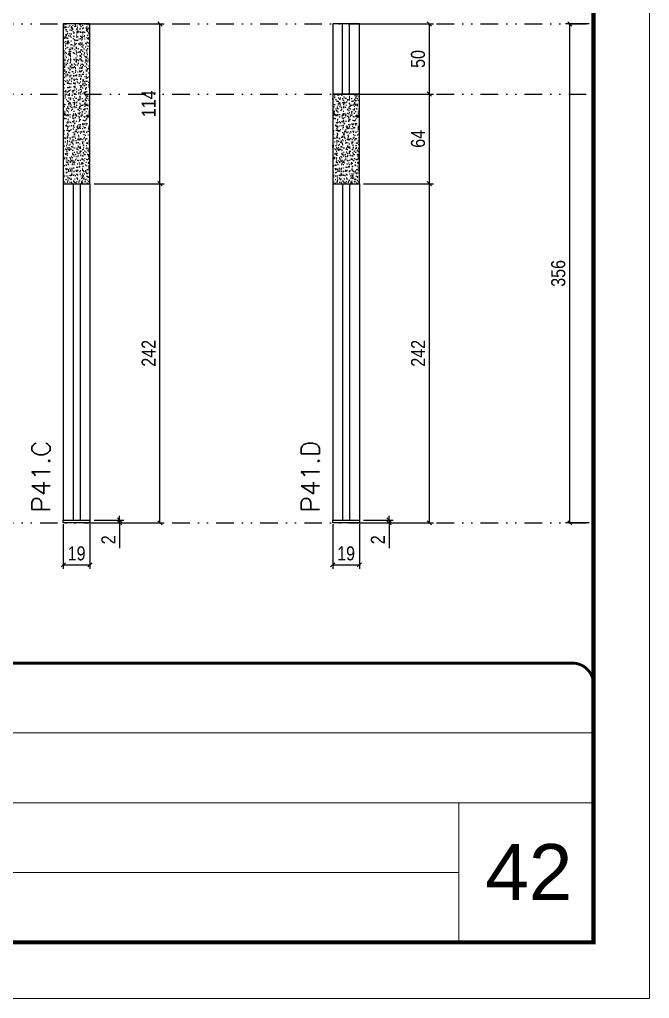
# Model space of a CAD drawing. Extents: x 14400 to 27878, y -21631 to 6985.
# Drawn here: x 17034 to 17483, y -5551 to -4853 of the extents above; entities that cross this region are included whole.
import ezdxf

# ---------------------------------------------------------------- set-up
doc = ezdxf.new("R2010")
doc.units = 0
for name, pattern in [('CONTINUO', [0]), ('DASHED', [0.75, 0.5, -0.25]), ('DIVIDE2', [0.625, 0.25, -0.125, 0, -0.125, 0, -0.125])]:
    doc.linetypes.add(name, pattern=pattern)
for name, color, linetype, lineweight in [('CARIMBO', 255, 'Continuous', 9), ('Folhas', 255, 'Continuous', 9), ('SARRAFO DE PRESSAO', 251, 'DASHED', 9), ('Texto Seção', 7, 'Continuous', 15)]:
    doc.layers.add(name, color=color, linetype=linetype, lineweight=lineweight)
for name, color, linetype in [('COTA', 241, 'Continuous'), ('Nível', 160, 'Continuous'), ('Painéis', 200, 'Continuous'), ('SARR_2.2x7', 40, 'Continuous')]:
    doc.layers.add(name, color=color, linetype=linetype)
doc.styles.add('ARIAL', font='arial.ttf')
doc.styles.add('COTA TECNICA', font='techl___.ttf', dxfattribs={"height": 10})
doc.styles.add('COTA TECNICA-50', font='techl___.ttf', dxfattribs={"height": 10})
doc.styles.add('REGUA-120', font='ROMANS.shx', dxfattribs={"height": 15})
doc.dimstyles.new('COTA PAINEL-50', dxfattribs={"dimtxt": 10, "dimasz": 3, "dimexe": 3, "dimexo": 3, "dimgap": 3, "dimtad": 1, "dimdec": 1, "dimzin": 12, "dimdsep": 46, "dimtxsty": 'COTA TECNICA-50', "dimblk1": 'OBLIQUE', "dimblk2": 'OBLIQUE', "dimsah": 1, "dimcen": 0.9, "dimclrd": 4, "dimclre": 4, "dimclrt": 240, "dimadec": 1, "dimazin": 3, "dimtfac": 1, "dimtdec": 1, "dimtmove": 0, "dimatfit": 3, "dimfxl": 1, "dimtolj": 1, "dimtzin": 12, "dimarcsym": 0})
doc.dimstyles.new('PAINEL', dxfattribs={"dimtxt": 10, "dimasz": 3, "dimexe": 3, "dimexo": 3, "dimgap": 3, "dimtad": 1, "dimdec": 1, "dimzin": 12, "dimdsep": 46, "dimtxsty": 'COTA TECNICA', "dimblk1": 'OBLIQUE', "dimblk2": 'OBLIQUE', "dimsah": 1, "dimcen": 0.9, "dimclrd": 4, "dimclre": 4, "dimclrt": 240, "dimadec": 1, "dimazin": 3, "dimtfac": 1, "dimtdec": 1, "dimtmove": 0, "dimatfit": 3, "dimfxl": 1, "dimtolj": 1, "dimtzin": 12, "dimarcsym": 0})

# ---------------------------------------------------------------- blocks, each defined once
blk = doc.blocks.new('9999999999')
at = {"color": 30, "linetype": 'CONTINUO'}
for p, q in [((98564.56, 34379.64), (99583.98, 34379.64)), ((98564.56, 34329.83), (99487.98, 34329.83)), ((99583.98, 34329.83), (99487.98, 34329.83)), ((99487.98, 34329.83), (99487.98, 34230.21)), ((98564.56, 34280.02), (99487.98, 34280.02))]:
    blk.add_line(p, q, dxfattribs=at)
at = {"color": 30, "linetype": 'CONTINUO', "const_width": 2}
blk.add_lwpolyline([(99583.98, 34230.21), (99583.98, 34414.45, 0.414214), (99568.98, 34429.45), (98228.98, 34429.45, 0.414214), (98213.98, 34414.45), (98213.98, 34245.21, 0.414214), (98228.98, 34230.21), (99583.98, 34230.21)], format="xyb", dxfattribs=at)
at = {"layer": 'Folhas'}
blk.add_lwpolyline([(98138.98, 34190.21), (99623.98, 34190.21), (99623.98, 35240.21), (98138.98, 35240.21)], close=True, dxfattribs=at)
at = {"layer": 'Folhas', "color": 30, "const_width": 3}
blk.add_lwpolyline([(98213.98, 34230.21), (99583.98, 34230.21), (99583.98, 35200.21), (98213.98, 35200.21)], close=True, dxfattribs=at)
blk = doc.blocks.new('_Oblique')
at = {"color": 0, "linetype": 'ByBlock', "lineweight": -2}
blk.add_line((-0.5, -0.5), (0.5, 0.5), dxfattribs=at)
blk = doc.blocks.new('*D2124')
at = {"layer": 'COTA', "color": 4, "lineweight": -2, "transparency": 16777216}
for p, q in [((17065.01, -5212.74), (17065.01, -5244.63)), ((17084.01, -5212.74), (17084.01, -5244.63)), ((17065.01, -5241.63), (17084.01, -5241.63))]:
    blk.add_line(p, q, dxfattribs=at)
at = {"layer": 'Defpoints', "color": 0, "transparency": 16777216}
for p in [(17065.01, -5209.74), (17084.01, -5209.74), (17084.01, -5241.63)]:
    blk.add_point(p, dxfattribs=at)
at = {"layer": 'COTA', "color": 4, "lineweight": -2, "transparency": 16777216, "xscale": 3, "yscale": 3, "zscale": 3, "rotation": 180}
blk.add_blockref('_Oblique', (17065.01, -5241.63), dxfattribs=at)
at = {"layer": 'COTA', "color": 4, "lineweight": -2, "transparency": 16777216, "xscale": 3, "yscale": 3, "zscale": 3}
blk.add_blockref('_Oblique', (17084.01, -5241.63), dxfattribs=at)
at = {"layer": 'COTA', "color": 240, "transparency": 16777216, "insert": (17074.51, -5233.55), "char_height": 10, "attachment_point": 5, "style": 'COTA TECNICA'}
blk.add_mtext('\\A1;19', dxfattribs=at)
blk = doc.blocks.new('*D2125')
at = {"layer": 'COTA', "color": 4, "lineweight": -2, "transparency": 16777216}
for p, q in [((17087.01, -5209.74), (17108.2, -5209.74)), ((17105.2, -5209.74), (17105.2, -5206.74)), ((17105.2, -5209.74), (17105.2, -5211.74)), ((17087.01, -5211.74), (17108.2, -5211.74)), ((17105.2, -5211.74), (17105.2, -5229.85))]:
    blk.add_line(p, q, dxfattribs=at)
at = {"layer": 'Defpoints', "color": 0, "transparency": 16777216}
for p in [(17084.01, -5209.74), (17105.2, -5209.74), (17084.01, -5211.74)]:
    blk.add_point(p, dxfattribs=at)
at = {"layer": 'COTA', "color": 4, "lineweight": -2, "transparency": 16777216, "xscale": 3, "yscale": 3, "zscale": 3}
for p, rotation in [((17105.2, -5209.74), 270), ((17105.2, -5211.74), 90)]:
    blk.add_blockref('_Oblique', p, dxfattribs=dict(at, rotation=rotation))
at = {"layer": 'COTA', "color": 240, "transparency": 16777216, "insert": (17097.2, -5223.8), "char_height": 10, "attachment_point": 5, "rotation": 90, "style": 'COTA TECNICA-50'}
blk.add_mtext('\\A1;2', dxfattribs=at)
blk = doc.blocks.new('*D2126')
at = {"layer": 'COTA', "color": 4, "lineweight": -2, "transparency": 16777216}
for p, q in [((17087.01, -4855.74), (17137, -4855.74)), ((17134, -4969.74), (17134, -4855.74)), ((17087.01, -4969.74), (17137, -4969.74))]:
    blk.add_line(p, q, dxfattribs=at)
at = {"layer": 'Defpoints', "color": 0, "transparency": 16777216}
for p in [(17084.01, -4855.74), (17134, -4855.74), (17084.01, -4969.74)]:
    blk.add_point(p, dxfattribs=at)
at = {"layer": 'COTA', "color": 4, "lineweight": -2, "transparency": 16777216, "xscale": 3, "yscale": 3, "zscale": 3}
for p, rotation in [((17134, -4855.74), 90), ((17134, -4969.74), 270)]:
    blk.add_blockref('_Oblique', p, dxfattribs=dict(at, rotation=rotation))
at = {"layer": 'COTA', "color": 240, "transparency": 16777216, "insert": (17125.93, -4912.74), "char_height": 10, "attachment_point": 5, "rotation": 90, "style": 'COTA TECNICA'}
blk.add_mtext('\\A1;114', dxfattribs=at)
blk = doc.blocks.new('*D2132')
at = {"layer": 'COTA', "color": 4, "lineweight": -2, "transparency": 16777216}
for p, q in [((17087.01, -4969.74), (17137, -4969.74)), ((17134, -5211.74), (17134, -4969.74)), ((17087.01, -5211.74), (17137, -5211.74))]:
    blk.add_line(p, q, dxfattribs=at)
at = {"layer": 'Defpoints', "color": 0, "transparency": 16777216}
for p in [(17084.01, -4969.74), (17134, -4969.74), (17084.01, -5211.74)]:
    blk.add_point(p, dxfattribs=at)
at = {"layer": 'COTA', "color": 4, "lineweight": -2, "transparency": 16777216, "xscale": 3, "yscale": 3, "zscale": 3}
for p, rotation in [((17134, -4969.74), 90), ((17134, -5211.74), 270)]:
    blk.add_blockref('_Oblique', p, dxfattribs=dict(at, rotation=rotation))
at = {"layer": 'COTA', "color": 240, "transparency": 16777216, "insert": (17125.93, -5090.74), "char_height": 10, "attachment_point": 5, "rotation": 90, "style": 'COTA TECNICA'}
blk.add_mtext('\\A1;242', dxfattribs=at)
blk = doc.blocks.new('*D2133')
at = {"layer": 'COTA', "color": 4, "lineweight": -2, "transparency": 16777216}
for p, q in [((17440.47, -4855.74), (17423.63, -4855.74)), ((17426.63, -5211.74), (17426.63, -4855.74)), ((17440.47, -5211.74), (17423.63, -5211.74))]:
    blk.add_line(p, q, dxfattribs=at)
at = {"layer": 'Defpoints', "color": 0, "transparency": 16777216}
for p in [(17426.63, -4855.74), (17443.47, -4855.74), (17443.47, -5211.74)]:
    blk.add_point(p, dxfattribs=at)
at = {"layer": 'COTA', "color": 4, "lineweight": -2, "transparency": 16777216, "xscale": 3, "yscale": 3, "zscale": 3}
for p, rotation in [((17426.63, -4855.74), 90), ((17426.63, -5211.74), 270)]:
    blk.add_blockref('_Oblique', p, dxfattribs=dict(at, rotation=rotation))
at = {"layer": 'COTA', "color": 240, "transparency": 16777216, "insert": (17418.41, -5033.74), "char_height": 10, "attachment_point": 5, "rotation": 90, "style": 'COTA TECNICA'}
blk.add_mtext('\\A1;356', dxfattribs=at)
blk = doc.blocks.new('*D2149')
at = {"layer": 'COTA', "color": 4, "lineweight": -2, "transparency": 16777216}
for p, q in [((17257.39, -5212.74), (17257.39, -5244.63)), ((17276.39, -5212.74), (17276.39, -5244.63)), ((17257.39, -5241.63), (17276.39, -5241.63))]:
    blk.add_line(p, q, dxfattribs=at)
at = {"layer": 'Defpoints', "color": 0, "transparency": 16777216}
for p in [(17257.39, -5209.74), (17276.39, -5209.74), (17276.39, -5241.63)]:
    blk.add_point(p, dxfattribs=at)
at = {"layer": 'COTA', "color": 4, "lineweight": -2, "transparency": 16777216, "xscale": 3, "yscale": 3, "zscale": 3, "rotation": 180}
blk.add_blockref('_Oblique', (17257.39, -5241.63), dxfattribs=at)
at = {"layer": 'COTA', "color": 4, "lineweight": -2, "transparency": 16777216, "xscale": 3, "yscale": 3, "zscale": 3}
blk.add_blockref('_Oblique', (17276.39, -5241.63), dxfattribs=at)
at = {"layer": 'COTA', "color": 240, "transparency": 16777216, "insert": (17266.89, -5233.55), "char_height": 10, "attachment_point": 5, "style": 'COTA TECNICA'}
blk.add_mtext('\\A1;19', dxfattribs=at)
blk = doc.blocks.new('*D2150')
at = {"layer": 'COTA', "color": 4, "lineweight": -2, "transparency": 16777216}
for p, q in [((17279.39, -5209.74), (17300.58, -5209.74)), ((17297.58, -5209.74), (17297.58, -5206.74)), ((17297.58, -5209.74), (17297.58, -5211.74)), ((17279.39, -5211.74), (17300.58, -5211.74)), ((17297.58, -5211.74), (17297.58, -5229.85))]:
    blk.add_line(p, q, dxfattribs=at)
at = {"layer": 'Defpoints', "color": 0, "transparency": 16777216}
for p in [(17276.39, -5209.74), (17297.58, -5209.74), (17276.39, -5211.74)]:
    blk.add_point(p, dxfattribs=at)
at = {"layer": 'COTA', "color": 4, "lineweight": -2, "transparency": 16777216, "xscale": 3, "yscale": 3, "zscale": 3}
for p, rotation in [((17297.58, -5209.74), 270), ((17297.58, -5211.74), 90)]:
    blk.add_blockref('_Oblique', p, dxfattribs=dict(at, rotation=rotation))
at = {"layer": 'COTA', "color": 240, "transparency": 16777216, "insert": (17289.58, -5223.8), "char_height": 10, "attachment_point": 5, "rotation": 90, "style": 'COTA TECNICA-50'}
blk.add_mtext('\\A1;2', dxfattribs=at)
blk = doc.blocks.new('*D2151')
at = {"layer": 'COTA', "color": 4, "lineweight": -2, "transparency": 16777216}
for p, q in [((17279.39, -4905.74), (17329.38, -4905.74)), ((17326.38, -4969.74), (17326.38, -4905.74)), ((17279.39, -4969.74), (17329.38, -4969.74))]:
    blk.add_line(p, q, dxfattribs=at)
at = {"layer": 'Defpoints', "color": 0, "transparency": 16777216}
for p in [(17276.39, -4905.74), (17326.38, -4905.74), (17276.39, -4969.74)]:
    blk.add_point(p, dxfattribs=at)
at = {"layer": 'COTA', "color": 4, "lineweight": -2, "transparency": 16777216, "xscale": 3, "yscale": 3, "zscale": 3}
for p, rotation in [((17326.38, -4905.74), 90), ((17326.38, -4969.74), 270)]:
    blk.add_blockref('_Oblique', p, dxfattribs=dict(at, rotation=rotation))
at = {"layer": 'COTA', "color": 240, "transparency": 16777216, "insert": (17318.28, -4937.74), "char_height": 10, "attachment_point": 5, "rotation": 90, "style": 'COTA TECNICA'}
blk.add_mtext('\\A1;64', dxfattribs=at)
blk = doc.blocks.new('*D2152')
at = {"layer": 'COTA', "color": 4, "lineweight": -2, "transparency": 16777216}
for p, q in [((17279.39, -4969.74), (17329.38, -4969.74)), ((17326.38, -5211.74), (17326.38, -4969.74)), ((17279.39, -5211.74), (17329.38, -5211.74))]:
    blk.add_line(p, q, dxfattribs=at)
at = {"layer": 'Defpoints', "color": 0, "transparency": 16777216}
for p in [(17276.39, -4969.74), (17326.38, -4969.74), (17276.39, -5211.74)]:
    blk.add_point(p, dxfattribs=at)
at = {"layer": 'COTA', "color": 4, "lineweight": -2, "transparency": 16777216, "xscale": 3, "yscale": 3, "zscale": 3}
for p, rotation in [((17326.38, -4969.74), 90), ((17326.38, -5211.74), 270)]:
    blk.add_blockref('_Oblique', p, dxfattribs=dict(at, rotation=rotation))
at = {"layer": 'COTA', "color": 240, "transparency": 16777216, "insert": (17318.31, -5090.74), "char_height": 10, "attachment_point": 5, "rotation": 90, "style": 'COTA TECNICA'}
blk.add_mtext('\\A1;242', dxfattribs=at)
blk = doc.blocks.new('*D2153')
at = {"layer": 'COTA', "color": 4, "lineweight": -2, "transparency": 16777216}
for p, q in [((17279.39, -4855.74), (17329.38, -4855.74)), ((17326.38, -4905.74), (17326.38, -4855.74)), ((17279.39, -4905.74), (17329.38, -4905.74))]:
    blk.add_line(p, q, dxfattribs=at)
at = {"layer": 'Defpoints', "color": 0, "transparency": 16777216}
for p in [(17276.39, -4855.74), (17326.38, -4855.74), (17276.39, -4905.74)]:
    blk.add_point(p, dxfattribs=at)
at = {"layer": 'COTA', "color": 4, "lineweight": -2, "transparency": 16777216, "xscale": 3, "yscale": 3, "zscale": 3}
for p, rotation in [((17326.38, -4855.74), 90), ((17326.38, -4905.74), 270)]:
    blk.add_blockref('_Oblique', p, dxfattribs=dict(at, rotation=rotation))
at = {"layer": 'COTA', "color": 240, "transparency": 16777216, "insert": (17318.27, -4880.74), "char_height": 10, "attachment_point": 5, "rotation": 90, "style": 'COTA TECNICA'}
blk.add_mtext('\\A1;50', dxfattribs=at)

msp = doc.modelspace()

# ---------------------------------------------------------------- hatches: boundary and pattern name
at = {"layer": 'COTA'}
h = msp.add_hatch(dxfattribs=at)
h.set_pattern_fill('AR-CONC', color=256, scale=0.03)
h.set_pattern_definition([(50, (-3173.2387, 324), (5.4655401, -0.4781726), [0.5715, -6.2865]), (355, (-3173.2387, 324), (-1.0573026, 5.7317054), [0.4572, -5.0292175]), (100.451445, (-3172.783, 323.96), (4.4082374, 5.2535326), [0.4857003, -5.3427073]), (46.1842, (-3173.239, 325.524), (8.1323712, -1.2612698), [0.85725, -9.42975]), (96.635558, (-3172.561, 325.419), (7.122124, 7.4227837), [0.7285507, -8.0140682]), (351.18415, (-3173.239, 325.524), (7.122124, 7.4227837), [0.685799, -7.543792]), (21, (-3172.4767, 325.143), (4.5484317, -3.0679559), [0.5715, -6.2865]), (326, (-3172.4767, 325.143), (1.8540609, 5.525639), [0.4572, -5.0292]), (71.451445, (-3172.0976, 324.8873), (6.4024926, 2.457683), [0.4857003, -5.3426981]), (37.5, (-3173.2387, 324), (0.0926581, 2.53665117), [0, -4.96824, 0, -5.1054, 0, -5.04825]), (7.5, (-3173.2387, 324), (2.00458988, 3.00541724), [0, -2.91084, 0, -4.85394, 0, -1.92405]), (327.5, (-3174.938, 324), (4.06771786, -0.17186232), [0, -1.905, 0, -5.9436, 0, -7.8867]), (317.5, (-3175.7, 324), (4.44387544, 0.76279473), [0, -2.4765, 0, -3.94716, 0, -5.6007])])
h.paths.add_polyline_path([(17084.009, -4855.741), (17065.009, -4855.741), (17065.009, -4969.741), (17084.009, -4969.741)])
h = msp.add_hatch(dxfattribs=at)
h.set_pattern_fill('AR-CONC', color=256, scale=0.03)
h.set_pattern_definition([(50, (-2980.8583, 324), (5.4655401, -0.4781726), [0.5715, -6.2865]), (355, (-2980.8583, 324), (-1.0573026, 5.7317054), [0.4572, -5.0292175]), (100.451445, (-2980.403, 323.96), (4.4082374, 5.2535326), [0.4857003, -5.3427073]), (46.1842, (-2980.858, 325.524), (8.1323712, -1.2612698), [0.85725, -9.42975]), (96.635558, (-2980.1806, 325.419), (7.122124, 7.4227837), [0.7285507, -8.0140682]), (351.18415, (-2980.858, 325.524), (7.122124, 7.4227837), [0.685799, -7.543792]), (21, (-2980.0963, 325.143), (4.5484317, -3.0679559), [0.5715, -6.2865]), (326, (-2980.0963, 325.143), (1.8540609, 5.525639), [0.4572, -5.0292]), (71.451445, (-2979.717, 324.8873), (6.4024926, 2.457683), [0.4857003, -5.3426981]), (37.5, (-2980.8583, 324), (0.0926581, 2.53665117), [0, -4.96824, 0, -5.1054, 0, -5.04825]), (7.5, (-2980.8583, 324), (2.00458988, 3.00541724), [0, -2.91084, 0, -4.85394, 0, -1.92405]), (327.5, (-2982.5576, 324), (4.06771786, -0.17186232), [0, -1.905, 0, -5.9436, 0, -7.8867]), (317.5, (-2983.3196, 324), (4.44387544, 0.76279473), [0, -2.4765, 0, -3.94716, 0, -5.6007])])
h.paths.add_polyline_path([(17276.389, -4905.741), (17257.389, -4905.741), (17257.389, -4969.741), (17276.389, -4969.741)])

# ---------------------------------------------------------------- linework, layer by layer
for points in [[(17065.009, -4969.741), (17084.009, -4969.741), (17084.009, -4855.741), (17065.009, -4855.741)], [(17257.389, -4969.741), (17276.389, -4969.741), (17276.389, -4905.741), (17257.389, -4905.741)]]:
    msp.add_lwpolyline(points, close=True, dxfattribs=at)
at = {"layer": 'Nível', "color": 4, "linetype": 'DIVIDE2', "ltscale": 50}
for p, q in [((16073.467, -4855.741), (17443.467, -4855.741)), ((16073.467, -4905.741), (17443.467, -4905.741)), ((16073.467, -5211.741), (17443.467, -5211.741))]:
    msp.add_line(p, q, dxfattribs=at)
at = {"layer": 'Painéis'}
for p, q in [((17065.009, -4969.741), (17065.009, -5209.741)), ((17065.009, -4969.741), (17084.009, -4969.741)), ((17084.009, -4969.741), (17084.009, -5209.741)), ((17257.389, -4969.741), (17257.389, -5209.741)), ((17257.389, -4969.741), (17276.389, -4969.741)), ((17276.389, -4969.741), (17276.389, -5209.741)), ((17065.009, -5209.741), (17084.009, -5209.741)), ((17065.009, -5211.741), (17065.009, -5209.741)), ((17084.009, -5209.741), (17084.009, -5211.741)), ((17257.389, -5209.741), (17276.389, -5209.741)), ((17257.389, -5211.741), (17257.389, -5209.741)), ((17276.389, -5209.741), (17276.389, -5211.741)), ((17084.009, -5211.741), (17065.009, -5211.741)), ((17276.389, -5211.741), (17257.389, -5211.741))]:
    msp.add_line(p, q, dxfattribs=at)
msp.add_lwpolyline([(17257.389, -4905.741), (17276.389, -4905.741), (17276.389, -4855.741), (17257.389, -4855.741)], close=True, dxfattribs=at)
at = {"layer": 'SARR_2.2x7'}
for p, q in [((17264.389, -4905.741), (17264.389, -4855.741)), ((17269.389, -4905.741), (17269.389, -4855.741)), ((17072.009, -4969.741), (17072.009, -5209.741)), ((17077.009, -4969.741), (17077.009, -5209.741)), ((17264.389, -4969.741), (17264.389, -5209.741)), ((17269.389, -4969.741), (17269.389, -5209.741))]:
    msp.add_line(p, q, dxfattribs=at)

# ---------------------------------------------------------------- block references
at = {"layer": 'SARRAFO DE PRESSAO', "color": 6, "linetype": 'ByBlock'}
msp.add_blockref('9999999999', (-82140.511, -39741.229), dxfattribs=at)

# ---------------------------------------------------------------- texts
at = {"layer": 'CARIMBO', "style": 'ARIAL'}
msp.add_text('42', height=40, dxfattribs=at).set_placement((17366.328, -5480.88))
at = {"layer": 'Texto Seção', "char_height": 13, "width": 370.6998, "attachment_point": 7, "rotation": 90, "style": 'REGUA-120'}
for s, insert in [('P41.C', (17055.558, -5204.329)), ('P41.D', (17247.939, -5204.329))]:
    msp.add_mtext(s, dxfattribs=dict(at, insert=insert))

# ---------------------------------------------------------------- dimensions: what is measured, and where the dimension line sits
at = {"layer": 'COTA'}
for base, p1, p2, picture, middle in [((17133.998, -4855.741), (17084.009, -4969.741), (17084.009, -4855.741), '*D2126', (17125.925, -4912.741)), ((17326.378, -4855.741), (17276.389, -4905.741), (17276.389, -4855.741), '*D2153', (17318.269, -4880.741)), ((17426.632, -4855.741), (17443.467, -5211.741), (17443.467, -4855.741), '*D2133', (17418.413, -5033.741)), ((17326.378, -4905.741), (17276.389, -4969.741), (17276.389, -4905.741), '*D2151', (17318.276, -4937.741)), ((17133.998, -4969.741), (17084.009, -5211.741), (17084.009, -4969.741), '*D2132', (17125.925, -5090.741)), ((17326.378, -4969.741), (17276.389, -5211.741), (17276.389, -4969.741), '*D2152', (17318.305, -5090.741))]:
    dim = msp.add_linear_dim(base=base, p1=p1, p2=p2, angle=90, dimstyle='PAINEL', dxfattribs=at)
    dim.commit()
    dim.dimension.update_dxf_attribs({"geometry": picture, "text_midpoint": middle})
for base, p1, p2, picture, middle in [((17084.009, -5241.635), (17065.009, -5209.741), (17084.009, -5209.741), '*D2124', (17074.509, -5233.547)), ((17276.389, -5241.635), (17257.389, -5209.741), (17276.389, -5209.741), '*D2149', (17266.889, -5233.547))]:
    dim = msp.add_linear_dim(base=base, p1=p1, p2=p2, dimstyle='PAINEL', override={"dimarcsym": 2}, dxfattribs=at)
    dim.commit()
    dim.dimension.update_dxf_attribs({"geometry": picture, "text_midpoint": middle})
for base, p1, p2, picture, middle in [((17105.202, -5209.741), (17084.009, -5211.741), (17084.009, -5209.741), '*D2125', (17105.202, -5223.796)), ((17297.582, -5209.741), (17276.389, -5211.741), (17276.389, -5209.741), '*D2150', (17297.582, -5223.796))]:
    dim = msp.add_linear_dim(base=base, p1=p1, p2=p2, angle=90, dimstyle='COTA PAINEL-50', dxfattribs=at)
    dim.commit()
    dim.dimension.update_dxf_attribs({"geometry": picture, "text_midpoint": middle, "dimtype": 160})

doc.saveas('drawing.dxf')
